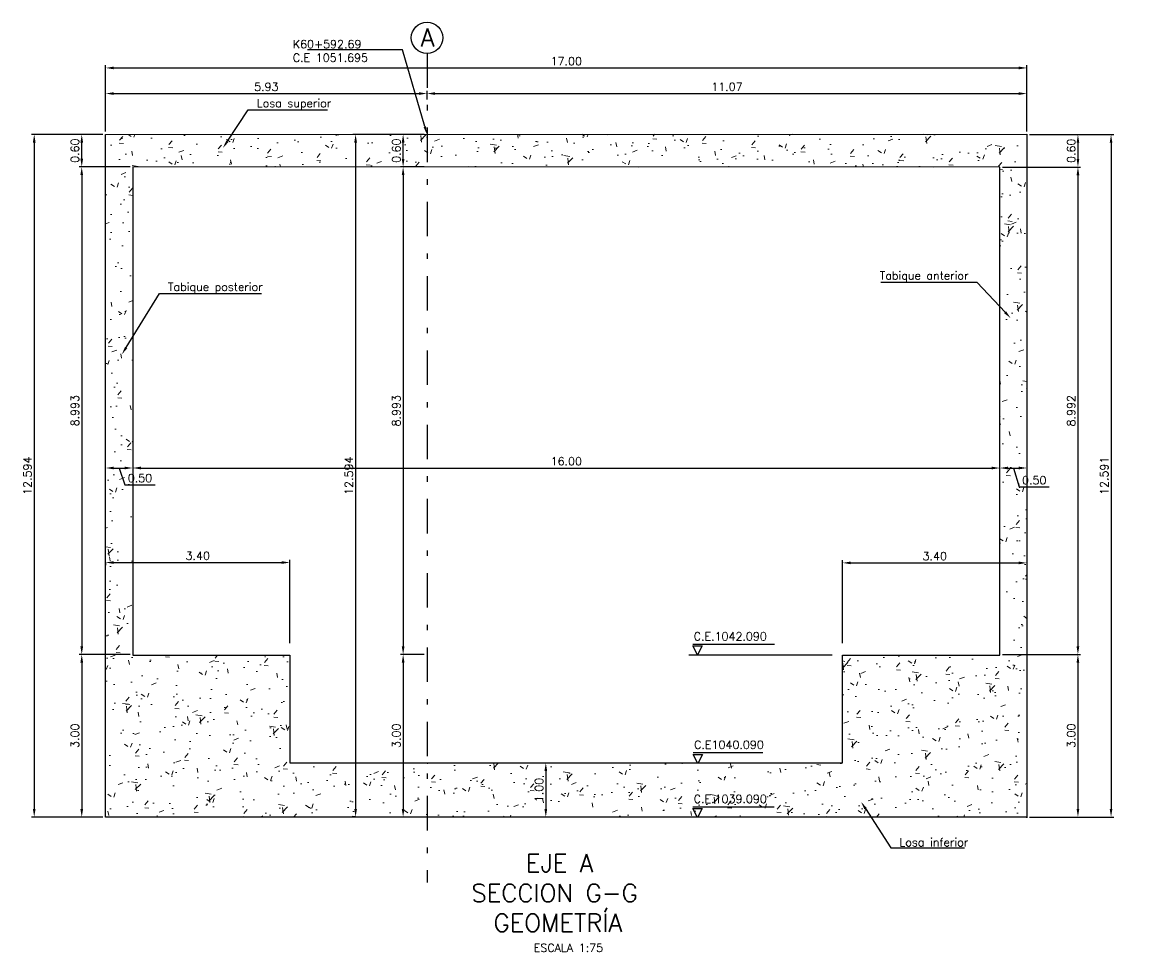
# Model space of a CAD drawing. Header units: metres. Extents: x 1080594 to 1081411, y 976871 to 977162.
# Drawn here: x 1080748.01 to 1080768.41, y 977059.88 to 977077.03 of the extents above; entities that cross this region are included whole.
import ezdxf
from ezdxf import colors
from ezdxf.entities.mleader import LeaderData, LeaderLine
from ezdxf.math import Vec2, Vec3

# ---------------------------------------------------------------- set-up
doc = ezdxf.new("R2010")
doc.units = ezdxf.units.M
doc.header["$LTSCALE"] = 25.4
doc.linetypes.add('DASHDOT', pattern=[1, 0.5, -0.25, 0, -0.25])
for name, color, linetype in [('CIRCULOCONTRAP', 130, 'Continuous'), ('CONTRAPESO', 3, 'Continuous'), ('DIMCONTRAPESO', 1, 'Continuous'), ('R175COTR', 7, 'Continuous'), ('REGL175', 7, 'Continuous')]:
    doc.layers.add(name, color=color, linetype=linetype)
for name, color, linetype, lineweight in [('COTA', 1, 'Continuous', 30), ('COTACIM', 20, 'Continuous', 5), ('EJECONTRAPESO', 41, 'DASHDOT', 30), ('PLATINA', 54, 'Continuous', 30), ('SOLIDOREFCONT', 254, 'Continuous', 5)]:
    doc.layers.add(name, color=color, linetype=linetype, lineweight=lineweight)
doc.styles.add('romans', font='romans.shx')
doc.dimstyles.new('Copy 75', dxfattribs={"dimtxt": 0.15, "dimasz": 0.15, "dimexe": 0.05, "dimexo": 0.05, "dimgap": 0.05, "dimtad": 1, "dimzin": 0, "dimdsep": 46, "dimtxsty": 'romans', "dimcen": 0.002, "dimclrd": 1, "dimclre": 1, "dimclrt": 3, "dimadec": 4, "dimazin": 0, "dimtfac": 1, "dimtofl": 0, "dimtmove": 1, "dimatfit": 3, "dimfxl": 1, "dimtolj": 1, "dimtzin": 0, "dimarcsym": 1})

# ---------------------------------------------------------------- blocks, each defined once
blk = doc.blocks.new('*D553')
at = {"layer": 'COTA', "color": 1, "lineweight": -2, "transparency": 16777216}
for p, q in [((1080749.55284985, 977075.0164446845), (1080749.55284985, 977076.2368018586)), ((1080749.70284985, 977076.1868018586), (1080766.40246758, 977076.1868018586)), ((1080766.55246758, 977075.0144447949), (1080766.55246758, 977076.2368018586))]:
    blk.add_line(p, q, dxfattribs=at)
at = {"layer": 'COTA', "color": 1, "transparency": 16777216}
for points in [[(1080749.70284985, 977076.2118018586), (1080749.70284985, 977076.1618018586), (1080749.55284985, 977076.1868018586)], [(1080766.40246758, 977076.2118018586), (1080766.40246758, 977076.1618018586), (1080766.55246758, 977076.1868018586)]]:
    blk.add_solid(points, dxfattribs=at)
at = {"layer": 'Defpoints', "color": 0, "transparency": 16777216}
for p in [(1080766.55246758, 977076.1868018586), (1080749.55284985, 977074.9664446844), (1080766.55246758, 977074.9644447948)]:
    blk.add_point(p, dxfattribs=at)
at = {"layer": 'COTA', "color": 3, "transparency": 16777216, "insert": (1080758.052658715, 977076.3118018586), "char_height": 0.15, "attachment_point": 5, "style": 'romans'}
blk.add_mtext('\\A1;17.00', dxfattribs=at)
blk = doc.blocks.new('*D554')
at = {"layer": 'COTA', "color": 1, "lineweight": -2, "transparency": 16777216}
for p, q in [((1080749.502908678, 977074.9603397719), (1080749.061938382, 977074.9603397719)), ((1080749.111938382, 977074.510339772), (1080749.111938382, 977074.8103397719)), ((1080750.002908678, 977074.360339772), (1080749.061938382, 977074.360339772))]:
    blk.add_line(p, q, dxfattribs=at)
at = {"layer": 'COTA', "color": 1, "transparency": 16777216}
for points in [[(1080749.086938382, 977074.8103397719), (1080749.136938382, 977074.8103397719), (1080749.111938382, 977074.9603397719)], [(1080749.086938382, 977074.510339772), (1080749.136938382, 977074.510339772), (1080749.111938382, 977074.360339772)]]:
    blk.add_solid(points, dxfattribs=at)
at = {"layer": 'Defpoints', "color": 0, "transparency": 16777216}
for p in [(1080749.111938382, 977074.9603397719), (1080749.552908678, 977074.9603397719), (1080750.052908678, 977074.360339772)]:
    blk.add_point(p, dxfattribs=at)
at = {"layer": 'COTA', "color": 3, "transparency": 16777216, "insert": (1080748.986938382, 977074.6603397721), "char_height": 0.15, "attachment_point": 5, "rotation": 90, "style": 'romans'}
blk.add_mtext('\\A1;0.60', dxfattribs=at)
blk = doc.blocks.new('*D555')
at = {"layer": 'COTA', "color": 1, "lineweight": -2, "transparency": 16777216}
for p, q in [((1080749.702886864, 977068.8062600595), (1080749.902908678, 977068.8062600595)), ((1080749.802897771, 977068.8062600595), (1080749.907897771, 977068.4948745925)), ((1080749.907897771, 977068.4948745925), (1080750.465040628, 977068.4948745925))]:
    blk.add_line(p, q, dxfattribs=at)
at = {"layer": 'COTA', "color": 1, "transparency": 16777216}
for points in [[(1080749.702886864, 977068.8312600595), (1080749.702886864, 977068.7812600594), (1080749.552886864, 977068.8062600595)], [(1080749.902908678, 977068.8312600595), (1080749.902908678, 977068.7812600594), (1080750.052908678, 977068.8062600595)]]:
    blk.add_solid(points, dxfattribs=at)
at = {"layer": 'Defpoints', "color": 0, "transparency": 16777216}
for p in [(1080749.552886864, 977068.8062600595), (1080750.052908678, 977068.8062600595), (1080750.052908678, 977068.8062600595)]:
    blk.add_point(p, dxfattribs=at)
at = {"layer": 'COTA', "color": 3, "transparency": 16777216, "insert": (1080750.1864692, 977068.6198745925), "char_height": 0.15, "attachment_point": 5, "style": 'romans'}
blk.add_mtext('\\A1;0.50', dxfattribs=at)
blk = doc.blocks.new('*D556')
at = {"layer": 'COTA', "color": 1, "lineweight": -2, "transparency": 16777216}
for p, q in [((1080766.202908678, 977068.8062600592), (1080766.402627384, 977068.8062600592)), ((1080766.302768031, 977068.8062600592), (1080766.407768031, 977068.4562600593)), ((1080766.407768031, 977068.4562600593), (1080766.964910888, 977068.4562600593))]:
    blk.add_line(p, q, dxfattribs=at)
at = {"layer": 'COTA', "color": 1, "transparency": 16777216}
for points in [[(1080766.202908678, 977068.8312600593), (1080766.202908678, 977068.7812600592), (1080766.052908678, 977068.8062600592)], [(1080766.402627384, 977068.8312600593), (1080766.402627384, 977068.7812600592), (1080766.552627383, 977068.8062600592)]]:
    blk.add_solid(points, dxfattribs=at)
at = {"layer": 'Defpoints', "color": 0, "transparency": 16777216}
for p in [(1080766.052908678, 977068.8062600592), (1080766.552627383, 977068.8062600594), (1080766.552627383, 977068.8062600592)]:
    blk.add_point(p, dxfattribs=at)
at = {"layer": 'COTA', "color": 3, "transparency": 16777216, "insert": (1080766.686339459, 977068.5812600593), "char_height": 0.15, "attachment_point": 5, "style": 'romans'}
blk.add_mtext('\\A1;0.50', dxfattribs=at)
blk = doc.blocks.new('*D607')
at = {"layer": 'Defpoints', "color": 0, "transparency": 16777216}
for p in [(1080755.482856545, 977075.7138617919), (1080755.482856545, 977075.5552750548), (1080749.552881995, 977074.9830369225)]:
    blk.add_point(p, dxfattribs=at)
at = {"layer": 'DIMCONTRAPESO', "color": 1, "lineweight": -2, "transparency": 16777216}
for p, q in [((1080749.552881995, 977075.0330369226), (1080749.552881995, 977075.7638617919)), ((1080749.702881994, 977075.7138617919), (1080755.332856545, 977075.7138617919)), ((1080755.482856545, 977075.6052750548), (1080755.482856545, 977075.7638617919))]:
    blk.add_line(p, q, dxfattribs=at)
at = {"layer": 'DIMCONTRAPESO', "color": 1, "transparency": 16777216}
for points in [[(1080749.702881994, 977075.7388617919), (1080749.702881994, 977075.6888617919), (1080749.552881995, 977075.7138617919)], [(1080755.332856545, 977075.7388617919), (1080755.332856545, 977075.6888617919), (1080755.482856545, 977075.7138617919)]]:
    blk.add_solid(points, dxfattribs=at)
at = {"layer": 'DIMCONTRAPESO', "color": 3, "transparency": 16777216, "insert": (1080752.51786927, 977075.8388617919), "char_height": 0.15, "attachment_point": 5, "style": 'romans'}
blk.add_mtext('\\A1;5.93', dxfattribs=at)
blk = doc.blocks.new('*D608')
at = {"layer": 'Defpoints', "color": 0, "transparency": 16777216}
for p in [(1080766.552499724, 977075.7138617919), (1080755.482856545, 977075.5552750548), (1080766.552499724, 977074.9810370329)]:
    blk.add_point(p, dxfattribs=at)
at = {"layer": 'DIMCONTRAPESO', "color": 1, "lineweight": -2, "transparency": 16777216}
for p, q in [((1080755.482856545, 977075.6052750548), (1080755.482856545, 977075.7638617919)), ((1080755.632856545, 977075.7138617919), (1080766.402499724, 977075.7138617919)), ((1080766.552499724, 977075.031037033), (1080766.552499724, 977075.7638617919))]:
    blk.add_line(p, q, dxfattribs=at)
at = {"layer": 'DIMCONTRAPESO', "color": 1, "transparency": 16777216}
for points in [[(1080755.632856545, 977075.7388617919), (1080755.632856545, 977075.6888617919), (1080755.482856545, 977075.7138617919)], [(1080766.402499724, 977075.7388617919), (1080766.402499724, 977075.6888617919), (1080766.552499724, 977075.7138617919)]]:
    blk.add_solid(points, dxfattribs=at)
at = {"layer": 'DIMCONTRAPESO', "color": 3, "transparency": 16777216, "insert": (1080761.017678135, 977075.8388617919), "char_height": 0.15, "attachment_point": 5, "style": 'romans'}
blk.add_mtext('\\A1;11.07', dxfattribs=at)
blk = doc.blocks.new('*D803')
at = {"layer": 'COTA', "color": 1, "lineweight": -2, "transparency": 16777216}
blk.add_line((1080750.202908678, 977068.8062600592), (1080765.902908678, 977068.8062600592), dxfattribs=at)
at = {"layer": 'COTA', "color": 1, "transparency": 16777216}
for points in [[(1080750.202908678, 977068.8312600593), (1080750.202908678, 977068.7812600592), (1080750.052908678, 977068.8062600592)], [(1080765.902908678, 977068.8312600593), (1080765.902908678, 977068.7812600592), (1080766.052908678, 977068.8062600592)]]:
    blk.add_solid(points, dxfattribs=at)
at = {"layer": 'Defpoints', "color": 0, "transparency": 16777216}
for p in [(1080750.052908678, 977068.8062600595), (1080766.052908678, 977068.8062600592), (1080766.052908678, 977068.8062600592)]:
    blk.add_point(p, dxfattribs=at)
at = {"layer": 'COTA', "color": 3, "transparency": 16777216, "insert": (1080758.052908678, 977068.9312600592), "char_height": 0.15, "attachment_point": 5, "style": 'romans'}
blk.add_mtext('\\A1;16.00', dxfattribs=at)
blk = doc.blocks.new('*D1087')
at = {"layer": 'COTA', "color": 1, "lineweight": -2, "transparency": 16777216}
for p, q in [((1080752.953699784, 977065.5769889908), (1080752.953699784, 977067.1126520499)), ((1080749.552908678, 977067.0613331664), (1080749.552908678, 977067.0126520498)), ((1080749.702908678, 977067.0626520498), (1080752.803699784, 977067.0626520498))]:
    blk.add_line(p, q, dxfattribs=at)
at = {"layer": 'COTA', "color": 1, "transparency": 16777216}
for points in [[(1080749.702908678, 977067.0876520498), (1080749.702908678, 977067.0376520498), (1080749.552908678, 977067.0626520498)], [(1080752.803699784, 977067.0876520498), (1080752.803699784, 977067.0376520498), (1080752.953699784, 977067.0626520498)]]:
    blk.add_solid(points, dxfattribs=at)
at = {"layer": 'Defpoints', "color": 0, "transparency": 16777216}
for p in [(1080749.552908678, 977067.1113331665), (1080752.953699784, 977067.0626520498), (1080752.953699784, 977065.5269889907)]:
    blk.add_point(p, dxfattribs=at)
at = {"layer": 'COTA', "color": 3, "transparency": 16777216, "insert": (1080751.253304231, 977067.1876520498), "char_height": 0.15, "attachment_point": 5, "style": 'romans'}
blk.add_mtext('\\A1;3.40', dxfattribs=at)
blk = doc.blocks.new('*D887')
at = {"layer": 'COTA', "color": 1, "lineweight": -2, "transparency": 16777216}
for p, q in [((1080763.151121914, 977065.5770706811), (1080763.151121914, 977067.1058114428)), ((1080763.301121914, 977067.0558114428), (1080766.401454567, 977067.0558114428)), ((1080766.551454567, 977067.054795965), (1080766.551454567, 977067.0058114427))]:
    blk.add_line(p, q, dxfattribs=at)
at = {"layer": 'COTA', "color": 1, "transparency": 16777216}
for points in [[(1080763.301121914, 977067.0808114428), (1080763.301121914, 977067.0308114428), (1080763.151121914, 977067.0558114428)], [(1080766.401454567, 977067.0808114428), (1080766.401454567, 977067.0308114428), (1080766.551454567, 977067.0558114428)]]:
    blk.add_solid(points, dxfattribs=at)
at = {"layer": 'Defpoints', "color": 0, "transparency": 16777216}
for p in [(1080766.551454567, 977067.104795965), (1080766.551454567, 977067.0558114428), (1080763.151121914, 977065.5270706811)]:
    blk.add_point(p, dxfattribs=at)
at = {"layer": 'COTA', "color": 3, "transparency": 16777216, "insert": (1080764.85128824, 977067.1808114428), "char_height": 0.15, "attachment_point": 5, "style": 'romans'}
blk.add_mtext('\\A1;3.40', dxfattribs=at)
blk = doc.blocks.new('*D1088')
at = {"layer": 'COTA', "color": 1, "lineweight": -2, "transparency": 16777216}
blk.add_line((1080757.674609677, 977063.2162918502), (1080757.674609677, 977062.5163397685), dxfattribs=at)
at = {"layer": 'COTA', "color": 1, "transparency": 16777216}
for points in [[(1080757.649609677, 977063.2162918502), (1080757.699609677, 977063.2162918502), (1080757.674609677, 977063.3662918502)], [(1080757.649609677, 977062.5163397685), (1080757.699609677, 977062.5163397685), (1080757.674609677, 977062.3663397685)]]:
    blk.add_solid(points, dxfattribs=at)
at = {"layer": 'Defpoints', "color": 0, "transparency": 16777216}
for p in [(1080757.674609677, 977063.3662918502), (1080757.674609677, 977062.3663397685), (1080757.674609677, 977062.3663397685)]:
    blk.add_point(p, dxfattribs=at)
at = {"layer": 'COTA', "color": 3, "transparency": 16777216, "insert": (1080757.549609676, 977062.8663158094), "char_height": 0.15, "attachment_point": 5, "rotation": 90, "style": 'romans'}
blk.add_mtext('\\A1;1.00', dxfattribs=at)
blk = doc.blocks.new('*D937')
at = {"layer": 'COTA', "color": 1, "lineweight": -2, "transparency": 16777216}
for p, q in [((1080766.602448019, 977074.9573397909), (1080767.543257344, 977074.9573397909)), ((1080767.493257344, 977074.8073397909), (1080767.493257344, 977074.5083987059)), ((1080766.102509683, 977074.3583987058), (1080767.543257344, 977074.3583987058))]:
    blk.add_line(p, q, dxfattribs=at)
at = {"layer": 'COTA', "color": 1, "transparency": 16777216}
for points in [[(1080767.468257344, 977074.8073397909), (1080767.518257343, 977074.8073397909), (1080767.493257344, 977074.9573397909)], [(1080767.468257344, 977074.5083987059), (1080767.518257343, 977074.5083987059), (1080767.493257344, 977074.3583987058)]]:
    blk.add_solid(points, dxfattribs=at)
at = {"layer": 'Defpoints', "color": 0, "transparency": 16777216}
for p in [(1080766.552448019, 977074.9573397909), (1080766.052509683, 977074.3583987058), (1080767.493257344, 977074.3583987058)]:
    blk.add_point(p, dxfattribs=at)
at = {"layer": 'COTA', "color": 3, "transparency": 16777216, "insert": (1080767.368257343, 977074.6578692485), "char_height": 0.15, "attachment_point": 5, "rotation": 90, "style": 'romans'}
blk.add_mtext('\\A1;0.60', dxfattribs=at)
blk = doc.blocks.new('*D938')
at = {"layer": 'COTA', "color": 1, "lineweight": -2, "transparency": 16777216}
for p, q in [((1080750.002532777, 977074.3602809946), (1080749.061904383, 977074.3602809946)), ((1080749.111904383, 977074.2102809945), (1080749.111904383, 977065.5173397685)), ((1080750.002906823, 977065.3673397684), (1080749.061904383, 977065.3673397684))]:
    blk.add_line(p, q, dxfattribs=at)
at = {"layer": 'COTA', "color": 1, "transparency": 16777216}
for points in [[(1080749.086904383, 977074.2102809945), (1080749.136904383, 977074.2102809945), (1080749.111904383, 977074.3602809946)], [(1080749.086904383, 977065.5173397685), (1080749.136904383, 977065.5173397685), (1080749.111904383, 977065.3673397684)]]:
    blk.add_solid(points, dxfattribs=at)
at = {"layer": 'Defpoints', "color": 0, "transparency": 16777216}
for p in [(1080750.052532777, 977074.3602809946), (1080749.111904383, 977065.3673397684), (1080750.052906823, 977065.3673397684)]:
    blk.add_point(p, dxfattribs=at)
at = {"layer": 'COTA', "color": 3, "transparency": 16777216, "insert": (1080748.986904382, 977069.8638103816), "char_height": 0.15, "attachment_point": 5, "rotation": 90, "style": 'romans'}
blk.add_mtext('\\A1;8.993', dxfattribs=at)
blk = doc.blocks.new('*D939')
at = {"layer": 'COTA', "color": 1, "lineweight": -2, "transparency": 16777216}
for p, q in [((1080766.602465725, 977074.9573397685), (1080768.154271136, 977074.9573397685)), ((1080768.104271136, 977074.8073397685), (1080768.104271136, 977062.5163397685)), ((1080766.60272015, 977062.3663397685), (1080768.154271136, 977062.3663397685))]:
    blk.add_line(p, q, dxfattribs=at)
at = {"layer": 'COTA', "color": 1, "transparency": 16777216}
for points in [[(1080768.079271136, 977074.8073397685), (1080768.129271135, 977074.8073397685), (1080768.104271136, 977074.9573397685)], [(1080768.079271136, 977062.5163397685), (1080768.129271135, 977062.5163397685), (1080768.104271136, 977062.3663397685)]]:
    blk.add_solid(points, dxfattribs=at)
at = {"layer": 'Defpoints', "color": 0, "transparency": 16777216}
for p in [(1080766.552465725, 977074.9573397685), (1080766.55272015, 977062.3663397685), (1080768.104271136, 977062.3663397685)]:
    blk.add_point(p, dxfattribs=at)
at = {"layer": 'COTA', "color": 3, "transparency": 16777216, "insert": (1080767.979271135, 977068.6618397686), "char_height": 0.15, "attachment_point": 5, "rotation": 90, "style": 'romans'}
blk.add_mtext('\\A1;12.591', dxfattribs=at)
blk = doc.blocks.new('*D940')
at = {"layer": 'COTA', "color": 1, "lineweight": -2, "transparency": 16777216}
for p, q in [((1080749.502906823, 977074.9603397684), (1080748.185131901, 977074.9603397684)), ((1080748.235131901, 977074.8103397684), (1080748.235131901, 977062.5163397685)), ((1080749.502906823, 977062.3663397685), (1080748.185131901, 977062.3663397685))]:
    blk.add_line(p, q, dxfattribs=at)
at = {"layer": 'COTA', "color": 1, "transparency": 16777216}
for points in [[(1080748.210131902, 977074.8103397684), (1080748.260131901, 977074.8103397684), (1080748.235131901, 977074.9603397684)], [(1080748.210131902, 977062.5163397685), (1080748.260131901, 977062.5163397685), (1080748.235131901, 977062.3663397685)]]:
    blk.add_solid(points, dxfattribs=at)
at = {"layer": 'Defpoints', "color": 0, "transparency": 16777216}
for p in [(1080749.552906823, 977074.9603397684), (1080748.235131901, 977062.3663397685), (1080749.552906823, 977062.3663397685)]:
    blk.add_point(p, dxfattribs=at)
at = {"layer": 'COTA', "color": 3, "transparency": 16777216, "insert": (1080748.110131901, 977068.6633397687), "char_height": 0.15, "attachment_point": 5, "rotation": 90, "style": 'romans'}
blk.add_mtext('\\A1;12.594', dxfattribs=at)
blk = doc.blocks.new('*D941')
at = {"layer": 'COTA', "color": 1, "lineweight": -2, "transparency": 16777216}
for p, q in [((1080750.002906823, 977065.3663397684), (1080749.061889207, 977065.3663397684)), ((1080749.111889207, 977065.2163397684), (1080749.111889207, 977062.5163397685)), ((1080749.502906823, 977062.3663397685), (1080749.061889207, 977062.3663397685))]:
    blk.add_line(p, q, dxfattribs=at)
at = {"layer": 'COTA', "color": 1, "transparency": 16777216}
for points in [[(1080749.086889207, 977065.2163397684), (1080749.136889207, 977065.2163397684), (1080749.111889207, 977065.3663397684)], [(1080749.086889207, 977062.5163397685), (1080749.136889207, 977062.5163397685), (1080749.111889207, 977062.3663397685)]]:
    blk.add_solid(points, dxfattribs=at)
at = {"layer": 'Defpoints', "color": 0, "transparency": 16777216}
for p in [(1080750.052906823, 977065.3663397684), (1080749.111889207, 977062.3663397685), (1080749.552906823, 977062.3663397685)]:
    blk.add_point(p, dxfattribs=at)
at = {"layer": 'COTA', "color": 3, "transparency": 16777216, "insert": (1080748.986889207, 977063.8663397686), "char_height": 0.15, "attachment_point": 5, "rotation": 90, "style": 'romans'}
blk.add_mtext('\\A1;3.00', dxfattribs=at)
blk = doc.blocks.new('*D942')
at = {"layer": 'COTA', "color": 1, "lineweight": -2, "transparency": 16777216}
for p, q in [((1080766.102509683, 977074.3583987058), (1080767.543257344, 977074.3583987058)), ((1080767.493257344, 977074.2083987058), (1080767.493257344, 977065.5163397685)), ((1080766.102906823, 977065.3663397685), (1080767.543257344, 977065.3663397685))]:
    blk.add_line(p, q, dxfattribs=at)
at = {"layer": 'COTA', "color": 1, "transparency": 16777216}
for points in [[(1080767.468257344, 977074.2083987058), (1080767.518257343, 977074.2083987058), (1080767.493257344, 977074.3583987058)], [(1080767.468257344, 977065.5163397685), (1080767.518257343, 977065.5163397685), (1080767.493257344, 977065.3663397685)]]:
    blk.add_solid(points, dxfattribs=at)
at = {"layer": 'Defpoints', "color": 0, "transparency": 16777216}
for p in [(1080766.052509683, 977074.3583987058), (1080766.052906823, 977065.3663397685), (1080767.493257344, 977065.3663397685)]:
    blk.add_point(p, dxfattribs=at)
at = {"layer": 'COTA', "color": 3, "transparency": 16777216, "insert": (1080767.368257343, 977069.8623692374), "char_height": 0.15, "attachment_point": 5, "rotation": 90, "style": 'romans'}
blk.add_mtext('\\A1;8.992', dxfattribs=at)
blk = doc.blocks.new('*D943')
at = {"layer": 'COTA', "color": 1, "lineweight": -2, "transparency": 16777216}
for p, q in [((1080766.102906823, 977065.3663397685), (1080767.543272519, 977065.3663397685)), ((1080767.493272519, 977065.2163397685), (1080767.493272519, 977062.5163397685)), ((1080766.602465725, 977062.3663397685), (1080767.543272519, 977062.3663397685))]:
    blk.add_line(p, q, dxfattribs=at)
at = {"layer": 'COTA', "color": 1, "transparency": 16777216}
for points in [[(1080767.46827252, 977065.2163397685), (1080767.518272519, 977065.2163397685), (1080767.493272519, 977065.3663397685)], [(1080767.46827252, 977062.5163397685), (1080767.518272519, 977062.5163397685), (1080767.493272519, 977062.3663397685)]]:
    blk.add_solid(points, dxfattribs=at)
at = {"layer": 'Defpoints', "color": 0, "transparency": 16777216}
for p in [(1080766.052906823, 977065.3663397685), (1080766.552465725, 977062.3663397685), (1080767.493272519, 977062.3663397685)]:
    blk.add_point(p, dxfattribs=at)
at = {"layer": 'COTA', "color": 3, "transparency": 16777216, "insert": (1080767.368272519, 977063.8663397686), "char_height": 0.15, "attachment_point": 5, "rotation": 90, "style": 'romans'}
blk.add_mtext('\\A1;3.00', dxfattribs=at)
blk = doc.blocks.new('*D944')
at = {"layer": 'COTA', "color": 1, "lineweight": -2, "transparency": 16777216}
for p, q in [((1080755.433093056, 977074.3596421245), (1080754.991820106, 977074.3596421245)), ((1080755.041820106, 977074.2096421245), (1080755.041820106, 977065.5163397685)), ((1080755.432822546, 977065.3663397685), (1080754.991820106, 977065.3663397685))]:
    blk.add_line(p, q, dxfattribs=at)
at = {"layer": 'COTA', "color": 1, "transparency": 16777216}
for points in [[(1080755.016820106, 977074.2096421245), (1080755.066820106, 977074.2096421245), (1080755.041820106, 977074.3596421245)], [(1080755.016820106, 977065.5163397685), (1080755.066820106, 977065.5163397685), (1080755.041820106, 977065.3663397685)]]:
    blk.add_solid(points, dxfattribs=at)
at = {"layer": 'Defpoints', "color": 0, "transparency": 16777216}
for p in [(1080755.483093056, 977074.3596421245), (1080755.041820106, 977065.3663397685), (1080755.482822546, 977065.3663397685)]:
    blk.add_point(p, dxfattribs=at)
at = {"layer": 'COTA', "color": 3, "transparency": 16777216, "insert": (1080754.916820106, 977069.8629909466), "char_height": 0.15, "attachment_point": 5, "rotation": 90, "style": 'romans'}
blk.add_mtext('\\A1;8.993', dxfattribs=at)
blk = doc.blocks.new('*D945')
at = {"layer": 'COTA', "color": 1, "lineweight": -2, "transparency": 16777216}
for p, q in [((1080755.432820691, 977074.9603397684), (1080754.991818251, 977074.9603397684)), ((1080755.041818251, 977074.5096421278), (1080755.041818251, 977074.8103397684)), ((1080755.433078489, 977074.3596421278), (1080754.991818251, 977074.3596421278))]:
    blk.add_line(p, q, dxfattribs=at)
at = {"layer": 'COTA', "color": 1, "transparency": 16777216}
for points in [[(1080755.016818251, 977074.8103397684), (1080755.066818251, 977074.8103397684), (1080755.041818251, 977074.9603397684)], [(1080755.016818251, 977074.5096421278), (1080755.066818251, 977074.5096421278), (1080755.041818251, 977074.3596421278)]]:
    blk.add_solid(points, dxfattribs=at)
at = {"layer": 'Defpoints', "color": 0, "transparency": 16777216}
for p in [(1080755.041818251, 977074.9603397684), (1080755.482820691, 977074.9603397684), (1080755.483078489, 977074.3596421278)]:
    blk.add_point(p, dxfattribs=at)
at = {"layer": 'COTA', "color": 3, "transparency": 16777216, "insert": (1080754.916818251, 977074.6599909483), "char_height": 0.15, "attachment_point": 5, "rotation": 90, "style": 'romans'}
blk.add_mtext('\\A1;0.60', dxfattribs=at)
blk = doc.blocks.new('*D946')
at = {"layer": 'COTA', "color": 1, "lineweight": -2, "transparency": 16777216}
for p, q in [((1080755.432822546, 977065.3663397685), (1080754.99180493, 977065.3663397685)), ((1080755.04180493, 977065.2163397685), (1080755.04180493, 977062.5163397685)), ((1080755.432822546, 977062.3663397685), (1080754.99180493, 977062.3663397685))]:
    blk.add_line(p, q, dxfattribs=at)
at = {"layer": 'COTA', "color": 1, "transparency": 16777216}
for points in [[(1080755.01680493, 977065.2163397685), (1080755.06680493, 977065.2163397685), (1080755.04180493, 977065.3663397685)], [(1080755.01680493, 977062.5163397685), (1080755.06680493, 977062.5163397685), (1080755.04180493, 977062.3663397685)]]:
    blk.add_solid(points, dxfattribs=at)
at = {"layer": 'Defpoints', "color": 0, "transparency": 16777216}
for p in [(1080755.482822546, 977065.3663397685), (1080755.04180493, 977062.3663397685), (1080755.482822546, 977062.3663397685)]:
    blk.add_point(p, dxfattribs=at)
at = {"layer": 'COTA', "color": 3, "transparency": 16777216, "insert": (1080754.91680493, 977063.8663397686), "char_height": 0.15, "attachment_point": 5, "rotation": 90, "style": 'romans'}
blk.add_mtext('\\A1;3.00', dxfattribs=at)
blk = doc.blocks.new('*D947')
at = {"layer": 'COTA', "color": 1, "lineweight": -2, "transparency": 16777216}
for p, q in [((1080755.432820691, 977074.9603397684), (1080754.11504577, 977074.9603397684)), ((1080754.16504577, 977074.8103397684), (1080754.16504577, 977062.5163397685)), ((1080754.437824386, 977062.3663397685), (1080754.11504577, 977062.3663397685))]:
    blk.add_line(p, q, dxfattribs=at)
at = {"layer": 'COTA', "color": 1, "transparency": 16777216}
for points in [[(1080754.14004577, 977074.8103397684), (1080754.19004577, 977074.8103397684), (1080754.16504577, 977074.9603397684)], [(1080754.14004577, 977062.5163397685), (1080754.19004577, 977062.5163397685), (1080754.16504577, 977062.3663397685)]]:
    blk.add_solid(points, dxfattribs=at)
at = {"layer": 'Defpoints', "color": 0, "transparency": 16777216}
for p in [(1080755.482820691, 977074.9603397684), (1080754.16504577, 977062.3663397685), (1080754.487824386, 977062.3663397685)]:
    blk.add_point(p, dxfattribs=at)
at = {"layer": 'COTA', "color": 3, "transparency": 16777216, "insert": (1080754.040045769, 977068.6633397687), "char_height": 0.15, "attachment_point": 5, "rotation": 90, "style": 'romans'}
blk.add_mtext('\\A1;12.594', dxfattribs=at)

msp = doc.modelspace()

# ---------------------------------------------------------------- hatches: boundary and pattern name
at = {"layer": 'PLATINA', "transparency": 33554531}
h = msp.add_hatch(dxfattribs=at)
h.set_pattern_fill('ANGLE', color=252)
h.set_pattern_definition([(0, (62.62641439819708, -46.51900344796013), (0, 6.985), [5.08, -1.905]), (90, (62.62641439819708, -46.51900344796013), (-6.985, 4.277078946022131e-16), [5.08, -1.905])])
h.paths.add_polyline_path([(1080754.279868524, 977072.2354956586), (1080754.510546508, 977071.9729274043), (1080754.809868524, 977072.2358663053)])
h = msp.add_hatch(dxfattribs=at)
h.set_pattern_fill('ANGLE', color=252)
h.set_pattern_definition([(0, (62.62641439819708, -56.89421626389958), (0, 6.985), [5.08, -1.905]), (90, (62.62641439819708, -56.89421626389958), (-6.985, 4.277078946022131e-16), [5.08, -1.905])])
h.paths.add_polyline_path([(1080754.279868524, 977072.2354956586), (1080754.510546508, 977071.9729274043), (1080754.809868524, 977072.2358663053)])
h = msp.add_hatch(dxfattribs=at)
h.set_pattern_fill('ANGLE', color=252)
h.set_pattern_definition([(0, (64.62641439819708, -46.51900344796013), (0, 6.985), [5.08, -1.905]), (90, (64.62641439819708, -46.51900344796013), (-6.985, 4.277078946022131e-16), [5.08, -1.905])])
h.paths.add_polyline_path([(1080756.279868524, 977072.2354956586), (1080756.510546508, 977071.9729274043), (1080756.809868524, 977072.2358663053)])
h = msp.add_hatch(dxfattribs=at)
h.set_pattern_fill('ANGLE', color=252)
h.set_pattern_definition([(0, (64.62641439819708, -56.89421626389958), (0, 6.985), [5.08, -1.905]), (90, (64.62641439819708, -56.89421626389958), (-6.985, 4.277078946022131e-16), [5.08, -1.905])])
h.paths.add_polyline_path([(1080756.279868524, 977072.2354956586), (1080756.510546508, 977071.9729274043), (1080756.809868524, 977072.2358663053)])
h = msp.add_hatch(dxfattribs=at)
h.set_pattern_fill('ANGLE', color=252)
h.set_pattern_definition([(0, (66.62641439819708, -46.51900344796013), (0, 6.985), [5.08, -1.905]), (90, (66.62641439819708, -46.51900344796013), (-6.985, 4.277078946022131e-16), [5.08, -1.905])])
h.paths.add_polyline_path([(1080758.279868524, 977072.2354956586), (1080758.510546508, 977071.9729274043), (1080758.809868524, 977072.2358663053)])
h = msp.add_hatch(dxfattribs=at)
h.set_pattern_fill('ANGLE', color=252)
h.set_pattern_definition([(0, (66.62641439819708, -56.89421626389958), (0, 6.985), [5.08, -1.905]), (90, (66.62641439819708, -56.89421626389958), (-6.985, 4.277078946022131e-16), [5.08, -1.905])])
h.paths.add_polyline_path([(1080758.279868524, 977072.2354956586), (1080758.510546508, 977071.9729274043), (1080758.809868524, 977072.2358663053)])
h = msp.add_hatch(dxfattribs=at)
h.set_pattern_fill('ANGLE', color=252)
h.set_pattern_definition([(0, (68.62641439819708, -46.51900344796013), (0, 6.985), [5.08, -1.905]), (90, (68.62641439819708, -46.51900344796013), (-6.985, 4.277078946022131e-16), [5.08, -1.905])])
h.paths.add_polyline_path([(1080760.279868524, 977072.2354956586), (1080760.510546508, 977071.9729274043), (1080760.809868524, 977072.2358663053)])
h = msp.add_hatch(dxfattribs=at)
h.set_pattern_fill('ANGLE', color=252)
h.set_pattern_definition([(0, (68.62641439819708, -56.89421626389958), (0, 6.985), [5.08, -1.905]), (90, (68.62641439819708, -56.89421626389958), (-6.985, 4.277078946022131e-16), [5.08, -1.905])])
h.paths.add_polyline_path([(1080760.279868524, 977072.2354956586), (1080760.510546508, 977071.9729274043), (1080760.809868524, 977072.2358663053)])
h = msp.add_hatch(dxfattribs=at)
h.set_pattern_fill('ANGLE', color=252)
h.set_pattern_definition([(0, (70.62641439819708, -46.51900344796013), (0, 6.985), [5.08, -1.905]), (90, (70.62641439819708, -46.51900344796013), (-6.985, 4.277078946022131e-16), [5.08, -1.905])])
h.paths.add_polyline_path([(1080762.279868524, 977072.2354956586), (1080762.510546508, 977071.9729274043), (1080762.809868524, 977072.2358663053)])
h = msp.add_hatch(dxfattribs=at)
h.set_pattern_fill('ANGLE', color=252)
h.set_pattern_definition([(0, (70.62641439819708, -56.89421626389958), (0, 6.985), [5.08, -1.905]), (90, (70.62641439819708, -56.89421626389958), (-6.985, 4.277078946022131e-16), [5.08, -1.905])])
h.paths.add_polyline_path([(1080762.279868524, 977072.2354956586), (1080762.510546508, 977071.9729274043), (1080762.809868524, 977072.2358663053)])
at = {"layer": 'SOLIDOREFCONT', "true_color": 0x5b5b5b, "transparency": 33554546}
h = msp.add_hatch(dxfattribs=at)
h.set_pattern_fill('AR-CONC', color=251, scale=0.005)
h.set_pattern_definition([(49.99999999999999, (0, 0), (0.91092334498002, -0.07969542769451543), [0.09525, -1.04775]), (355, (0, 0), (-0.1762171071248467, 0.9552842261951757), [0.0762, -0.83820292085]), (100.4514447, (0.07591003505513072, -0.006641267449595034), (0.7347062354517664, 0.8755887595609755), [0.080950044, -0.8904512229999999]), (46.18420000000002, (0, 0.2539999999571592), (1.35539520446065, -0.2102116396636357), [0.1428749999999999, -1.571624999999999]), (96.63555760999995, (0.1129495000932366, 0.2364824999822304), (1.187020670257515, 1.237130622988608), [0.1214251157, -1.3356780408]), (351.1841511700001, (0, 0.2539999999571592), (1.187020670324885, 1.237130622927663), [0.11429983535, -1.2572986596]), (21, (0.1270000000949949, 0.190500000026077), (0.7580719563456624, -0.5113259909354381), [0.09525, -1.04775]), (326.0000000000001, (0.1270000000949949, 0.190500000026077), (0.3090101417382354, 0.9209398306115963), [0.0762, -0.8382]), (71.45144499999999, (0.1901726629585028, 0.1478895004838705), (1.067082096393581, 0.4096138444295262), [0.08095004400000001, -0.8904496879999999]), (37.50000000000001, (0, 0), (0.01544301625295908, 0.4227751943657655), [0, -0.82804, 0, -0.8509000000000001, 0, -0.8413750000000001]), (7.499999999999999, (0, 0), (0.3340983125515287, 0.5009028740905975), [0, -0.48514, 0, -0.80899, 0, -0.320675]), (327.5, (-0.2832100000232458, 0), (0.677952975834357, -0.02864371996336722), [0, -0.3175, 0, -0.9906, 0, -1.31445]), (317.5, (-0.4102099998854101, 0), (0.7406459069300902, 0.1271324551666652), [0, -0.41275, 0, -0.65786, 0, -0.93345])])
h.paths.add_polyline_path([(1080766.552534525, 977062.3663397685), (1080766.55246758, 977074.9644447948), (1080749.552908678, 977074.9603397719), (1080749.552908678, 977062.3663397685)])
h.paths.add_polyline_path([(1080752.953699671, 977063.3662527852), (1080752.953699784, 977065.355339772), (1080750.053275931, 977065.3554214609), (1080750.052532777, 977074.3602809946), (1080766.053988193, 977074.3583985319), (1080766.052929044, 977065.3553431988), (1080763.151121914, 977065.355339772), (1080763.151121914, 977063.3663371678)], flags=16)

# ---------------------------------------------------------------- linework, layer by layer
at = {"layer": 'CIRCULOCONTRAP'}
msp.add_circle((1080755.482824401, 977076.7424570484), 0.2896674196976395, dxfattribs=at)
at = {"layer": 'CONTRAPESO'}
msp.add_lwpolyline([(1080766.552534583, 977062.355339772), (1080766.552534583, 977062.355339772), (1080766.552722005, 977062.3663397685), (1080749.552908678, 977062.3663397685), (1080749.552908678, 977074.9603397719), (1080766.55246758, 977074.9644447948), (1080766.552534583, 977062.355339772)], dxfattribs=at)
msp.add_lwpolyline([(1080763.151121914, 977063.3663371678), (1080763.151121914, 977065.355339772), (1080766.052929044, 977065.3553431988), (1080766.053988193, 977074.3583985319), (1080750.052532777, 977074.3602809946), (1080750.053275931, 977065.3554214609), (1080752.953699784, 977065.355339772), (1080752.953699671, 977063.3662527852)], close=True, dxfattribs=at)
at = {"layer": 'COTA', "color": 2}
for points in [[(1080760.388061154, 977065.5556741193), (1080761.893727125, 977065.5556741193)], [(1080760.311970278, 977065.3569855399), (1080762.958672853, 977065.3569855399)], [(1080760.39601728, 977063.5554920847), (1080761.676979089, 977063.5554920847)], [(1080760.388061154, 977062.5556741193), (1080761.886647996, 977062.5556741193)]]:
    msp.add_lwpolyline(points, dxfattribs=at)
for points in [[(1080760.388061154, 977065.5243971017), (1080760.560160226, 977065.5243971017), (1080760.47411069, 977065.3569855399), (1080760.47411069, 977065.3569855399)], [(1080760.39601728, 977063.5242150672), (1080760.568116352, 977063.5242150672), (1080760.482066816, 977063.3568035053), (1080760.482066816, 977063.3568035053)], [(1080760.388061154, 977062.5243971017), (1080760.560160226, 977062.5243971017), (1080760.47411069, 977062.3569855399), (1080760.47411069, 977062.3569855399)]]:
    msp.add_lwpolyline(points, close=True, dxfattribs=at)
at = {"layer": 'EJECONTRAPESO', "ltscale": 0.05}
msp.add_lwpolyline([(1080755.482824401, 977076.455810204), (1080755.482824401, 977061.1616200295)], dxfattribs=at)

# ---------------------------------------------------------------- texts
at = {"layer": 'COTA', "color": 3, "char_height": 0.15, "attachment_point": 1, "style": 'romans'}
for s, insert in [('C.E.1042.090', (1080760.403034601, 977065.776256959)), ('C.E1040.090', (1080760.410990728, 977063.7760749244)), ('C.E.1039.090', (1080760.403034601, 977062.776256959))]:
    msp.add_mtext(s, dxfattribs=dict(at, insert=insert))
at = {"layer": 'R175COTR', "insert": (1080755.365213315, 977076.9142987957, 308.056640625), "char_height": 0.33, "width": 0.4150010265334458, "attachment_point": 1, "rotation": 359.9999636900451, "style": 'romans'}
msp.add_mtext('{\\C0;A}', dxfattribs=at)
at = {"layer": 'REGL175', "insert": (1080750.084715177, 977061.6802686014), "char_height": 0.33, "width": 14.49150362575892, "attachment_point": 1, "style": 'romans'}
msp.add_mtext('\\pi7.223;{\\C0;EJE A\\P\\pi6.2173;SECCION G-G \\P\\pi6.6259;GEOMETRÍA\\P\\pi7.3672;\\H0.45455x;\\C3;ESCALA 1:75}', dxfattribs=at)

# ---------------------------------------------------------------- dimensions: what is measured, and where the dimension line sits
at = {"layer": 'COTA', "color": 4}
dim = msp.add_linear_dim(base=(1080766.55246758, 977076.1868018586), p1=(1080749.55284985, 977074.9664446844), p2=(1080766.55246758, 977074.9644447948), dimstyle='Copy 75', dxfattribs=at)
dim.commit()
dim.dimension.update_dxf_attribs({"geometry": '*D553', "text_midpoint": (1080758.052658715, 977076.3118018586)})
at = {"layer": 'COTA', "color": 2}
for base, p1, p2, picture, middle in [((1080748.235131901, 977062.3663397685), (1080749.552906823, 977074.9603397684), (1080749.552906823, 977062.3663397685), '*D940', (1080748.110131901, 977068.6633397687)), ((1080754.16504577, 977062.3663397685), (1080755.482820691, 977074.9603397684), (1080754.487824386, 977062.3663397685), '*D947', (1080754.040045769, 977068.6633397687)), ((1080768.104271136, 977062.3663397685), (1080766.552465725, 977074.9573397685), (1080766.55272015, 977062.3663397685), '*D939', (1080767.979271135, 977068.6618397686)), ((1080749.111904383, 977065.3673397684), (1080750.052532777, 977074.3602809946), (1080750.052906823, 977065.3673397684), '*D938', (1080748.986904382, 977069.8638103816)), ((1080755.041820106, 977065.3663397685), (1080755.483093056, 977074.3596421245), (1080755.482822546, 977065.3663397685), '*D944', (1080754.916820106, 977069.8629909466)), ((1080767.493257344, 977065.3663397685), (1080766.052509683, 977074.3583987058), (1080766.052906823, 977065.3663397685), '*D942', (1080767.368257343, 977069.8623692374))]:
    dim = msp.add_linear_dim(base=base, p1=p1, p2=p2, angle=90, dimstyle='Copy 75', override={"dimdec": 3}, dxfattribs=at)
    dim.commit()
    dim.dimension.update_dxf_attribs({"geometry": picture, "text_midpoint": middle})
at = {"layer": 'COTA'}
for base, p1, p2, picture, middle in [((1080749.111938382, 977074.9603397719), (1080750.052908678, 977074.360339772), (1080749.552908678, 977074.9603397719), '*D554', (1080748.986938382, 977074.6603397721)), ((1080755.041818251, 977074.9603397684), (1080755.483078489, 977074.3596421278), (1080755.482820691, 977074.9603397684), '*D945', (1080754.916818251, 977074.6599909483)), ((1080767.493257344, 977074.3583987058), (1080766.552448019, 977074.9573397909), (1080766.052509683, 977074.3583987058), '*D937', (1080767.368257343, 977074.6578692485)), ((1080749.111889207, 977062.3663397685), (1080750.052906823, 977065.3663397684), (1080749.552906823, 977062.3663397685), '*D941', (1080748.986889207, 977063.8663397686)), ((1080755.04180493, 977062.3663397685), (1080755.482822546, 977065.3663397685), (1080755.482822546, 977062.3663397685), '*D946', (1080754.91680493, 977063.8663397686)), ((1080767.493272519, 977062.3663397685), (1080766.052906823, 977065.3663397685), (1080766.552465725, 977062.3663397685), '*D943', (1080767.368272519, 977063.8663397686))]:
    dim = msp.add_linear_dim(base=base, p1=p1, p2=p2, angle=90, dimstyle='Copy 75', dxfattribs=at)
    dim.commit()
    dim.dimension.update_dxf_attribs({"geometry": picture, "text_midpoint": middle})
at = {"layer": 'COTA', "color": 2}
for base, p1, p2, picture, middle in [((1080766.052908678, 977068.8062600592), (1080750.052908678, 977068.8062600595), (1080766.052908678, 977068.8062600592), '*D803', (1080758.052908678, 977068.9312600592)), ((1080752.953699784, 977067.0626520498), (1080749.552908678, 977067.1113331665), (1080752.953699784, 977065.5269889907), '*D1087', (1080751.253304231, 977067.1876520498)), ((1080766.551454567, 977067.0558114428), (1080763.151121914, 977065.5270706811), (1080766.551454567, 977067.104795965), '*D887', (1080764.85128824, 977067.1808114428))]:
    dim = msp.add_linear_dim(base=base, p1=p1, p2=p2, dimstyle='Copy 75', dxfattribs=at)
    dim.commit()
    dim.dimension.update_dxf_attribs({"geometry": picture, "text_midpoint": middle})
at = {"layer": 'COTA'}
dim = msp.add_linear_dim(base=(1080750.052908678, 977068.8062600595), p1=(1080749.552886864, 977068.8062600595), p2=(1080750.052908678, 977068.8062600595), dimstyle='Copy 75', dxfattribs=at)
dim.commit()
dim.dimension.update_dxf_attribs({"geometry": '*D555', "text_midpoint": (1080749.957897771, 977068.4948745925), "dimtype": 160})
dim = msp.add_linear_dim(base=(1080766.552627383, 977068.8062600592), p1=(1080766.052908678, 977068.8062600592), p2=(1080766.552627383, 977068.8062600594), dimstyle='Copy 75', dxfattribs=at)
dim.commit()
dim.dimension.update_dxf_attribs({"geometry": '*D556', "text_midpoint": (1080766.457768031, 977068.5812600593)})
at = {"layer": 'COTA', "color": 2}
dim = msp.add_linear_dim(base=(1080757.674609677, 977062.3663397685), p1=(1080757.674609677, 977063.3662918502), p2=(1080757.674609677, 977062.3663397685), angle=90, dimstyle='Copy 75', dxfattribs=at)
dim.commit()
dim.dimension.update_dxf_attribs({"geometry": '*D1088', "text_midpoint": (1080757.549609676, 977062.8663158094)})
at = {"layer": 'DIMCONTRAPESO'}
for base, p1, p2, picture, middle in [((1080755.482856545, 977075.7138617919), (1080749.552881995, 977074.9830369225), (1080755.482856545, 977075.5552750548), '*D607', (1080752.51786927, 977075.8388617919)), ((1080766.552499724, 977075.7138617919), (1080755.482856545, 977075.5552750548), (1080766.552499724, 977074.9810370329), '*D608', (1080761.017678135, 977075.8388617919))]:
    dim = msp.add_linear_dim(base=base, p1=p1, p2=p2, dimstyle='Copy 75', dxfattribs=at)
    dim.commit()
    dim.dimension.update_dxf_attribs({"geometry": picture, "text_midpoint": middle})

# ---------------------------------------------------------------- leaders
at = {"layer": 'COTA'}
ml = msp.add_multileader_mtext('Standard', dxfattribs=at)
ml.set_content('K60+592.69\\PC.E 1051.695 ', color=3, style='romans')
ml.set_leader_properties(color=256)
ml.build(insert=Vec2(0, 0))
ml.multileader.update_dxf_attribs({"text_left_attachment_type": 6, "text_right_attachment_type": 6, "dogleg_length": 0.4881237929222352, "arrow_head_size": 0.15})
ctx = ml.context
ctx.base_point, ctx.char_height, ctx.arrow_head_size, ctx.landing_gap_size, ctx.plane_origin = Vec3(1080753.005954455, 977076.5207438201), 0.15, 0.15, 0, Vec3(1080755.483365693, 977075.1243556219)
ctx.left_attachment, ctx.right_attachment = 6, 6
notes = []
notes.append((ctx, [(1, (1, 1, 0), (1080755.029792534, 977076.5207438201), (-1, 0), 0.4881237929222352, [(0, [(1080755.482824401, 977074.9603397719)], 0, [])])]))
ctx.mtext.insert, ctx.mtext.width, ctx.mtext.flow_direction = Vec3(1080753.005954455, 977076.7007438202), 3.004579826723784, 5
at = {"layer": 'COTACIM'}
ml = msp.add_multileader_mtext('Standard', dxfattribs=at)
ml.set_content('Losa superior', color=3, style='romans')
ml.set_leader_properties(color=256)
ml.build(insert=Vec2(0, 0))
ml.multileader.update_dxf_attribs({"text_left_attachment_type": 6, "text_right_attachment_type": 6, "dogleg_length": 0.1560199508385566, "arrow_head_size": 0.15})
ctx = ml.context
ctx.base_point, ctx.char_height, ctx.arrow_head_size, ctx.landing_gap_size, ctx.plane_origin = Vec3(1080752.341116475, 977075.4121309808), 0.15, 0.15, 0, Vec3(1080756.213353359, 977073.9335873752)
ctx.left_attachment, ctx.right_attachment = 6, 6
notes.append((ctx, [(0, (1, 1, 0), (1080752.185096524, 977075.4121309808), (1, 0), 0.1560199508385566, [(0, [(1080751.71577777, 977074.7083311974)], 0, [])])]))
ctx.mtext.insert, ctx.mtext.width, ctx.mtext.flow_direction = Vec3(1080752.341116475, 977075.6121309807), 4.216741702286527, 5
ml = msp.add_multileader_mtext('Standard', dxfattribs=at)
ml.set_content('Tabique anterior', color=3, style='romans')
ml.set_leader_properties(color=256)
ml.build(insert=Vec2(0, 0))
ml.multileader.update_dxf_attribs({"text_left_attachment_type": 6, "text_right_attachment_type": 6, "dogleg_length": 0.1560199508385566, "arrow_head_size": 0.15})
ctx = ml.context
ctx.base_point, ctx.char_height, ctx.arrow_head_size, ctx.landing_gap_size, ctx.plane_origin = Vec3(1080763.63229808, 977072.2316312831), 0.15, 0.15, 0, Vec3(1080766.811035781, 977070.7530876775)
ctx.left_attachment, ctx.right_attachment, ctx.text_align_type = 6, 6, 2
notes.append((ctx, [(1, (1, 1, 0), (1080765.631175173, 977072.2316312831), (-1, 0), 0.1560199508385566, [(0, [(1080766.25216207, 977071.5707607202)], 0, [])])]))
ctx.mtext.insert, ctx.mtext.width, ctx.mtext.alignment, ctx.mtext.flow_direction = Vec3(1080765.475155222, 977072.431631283), 4.216741702286527, 3, 5
ml = msp.add_multileader_mtext('Standard', dxfattribs=at)
ml.set_content('Tabique posterior', color=3, style='romans')
ml.set_leader_properties(color=256)
ml.build(insert=Vec2(0, 0))
ml.multileader.update_dxf_attribs({"text_left_attachment_type": 6, "text_right_attachment_type": 6, "dogleg_length": 0.1560199508385566, "arrow_head_size": 0.15})
ctx = ml.context
ctx.base_point, ctx.char_height, ctx.arrow_head_size, ctx.landing_gap_size, ctx.plane_origin = Vec3(1080750.702801004, 977072.0238647403), 0.15, 0.15, 0, Vec3(1080750.136030279, 977070.6247329521)
ctx.left_attachment, ctx.right_attachment = 6, 6
notes.append((ctx, [(0, (1, 1, 0), (1080750.546781053, 977072.0238647403), (1, 0), 0.1560199508385566, [(0, [(1080749.852504282, 977070.901854124)], 0, [])])]))
ctx.mtext.insert, ctx.mtext.width, ctx.mtext.flow_direction = Vec3(1080750.702801004, 977072.2238647402), 4.216741702286527, 5
ml = msp.add_multileader_mtext('Standard', dxfattribs=at)
ml.set_content('Losa inferior', color=3, style='romans')
ml.set_leader_properties(color=256)
ml.build(insert=Vec2(0, 0))
ml.multileader.update_dxf_attribs({"text_left_attachment_type": 6, "text_right_attachment_type": 6, "dogleg_length": 0.1560199508385566, "arrow_head_size": 0.15})
ctx = ml.context
ctx.base_point, ctx.char_height, ctx.arrow_head_size, ctx.landing_gap_size, ctx.plane_origin = Vec3(1080764.198199382, 977061.7967254206), 0.15, 0.15, 0, Vec3(1080768.070436266, 977060.7171818151)
ctx.left_attachment, ctx.right_attachment = 6, 6
notes.append((ctx, [(0, (1, 1, 0), (1080764.042179431, 977061.7967254206), (1, 0), 0.1560199508385566, [(0, [(1080763.491584593, 977062.6494078613)], 0, [])])]))
ctx.mtext.insert, ctx.mtext.width, ctx.mtext.flow_direction = Vec3(1080764.198199382, 977061.9767254207), 4.216741702286527, 5
for ctx, leaders in notes:
    for number, flags, end, landing, length, lines in leaders:
        leader = LeaderData()
        leader.index, (leader.has_last_leader_line, leader.has_dogleg_vector, leader.attachment_direction) = number, flags
        leader.last_leader_point, leader.dogleg_vector, leader.dogleg_length = Vec3(end), Vec3(landing), length
        for number, points, colour, breaks in lines:
            line = LeaderLine()
            line.index, line.vertices, line.color, line.breaks = number, Vec3.list(points), colors.encode_raw_color(colour), breaks
            leader.lines.append(line)
        ctx.leaders.append(leader)

doc.saveas('drawing.dxf')
